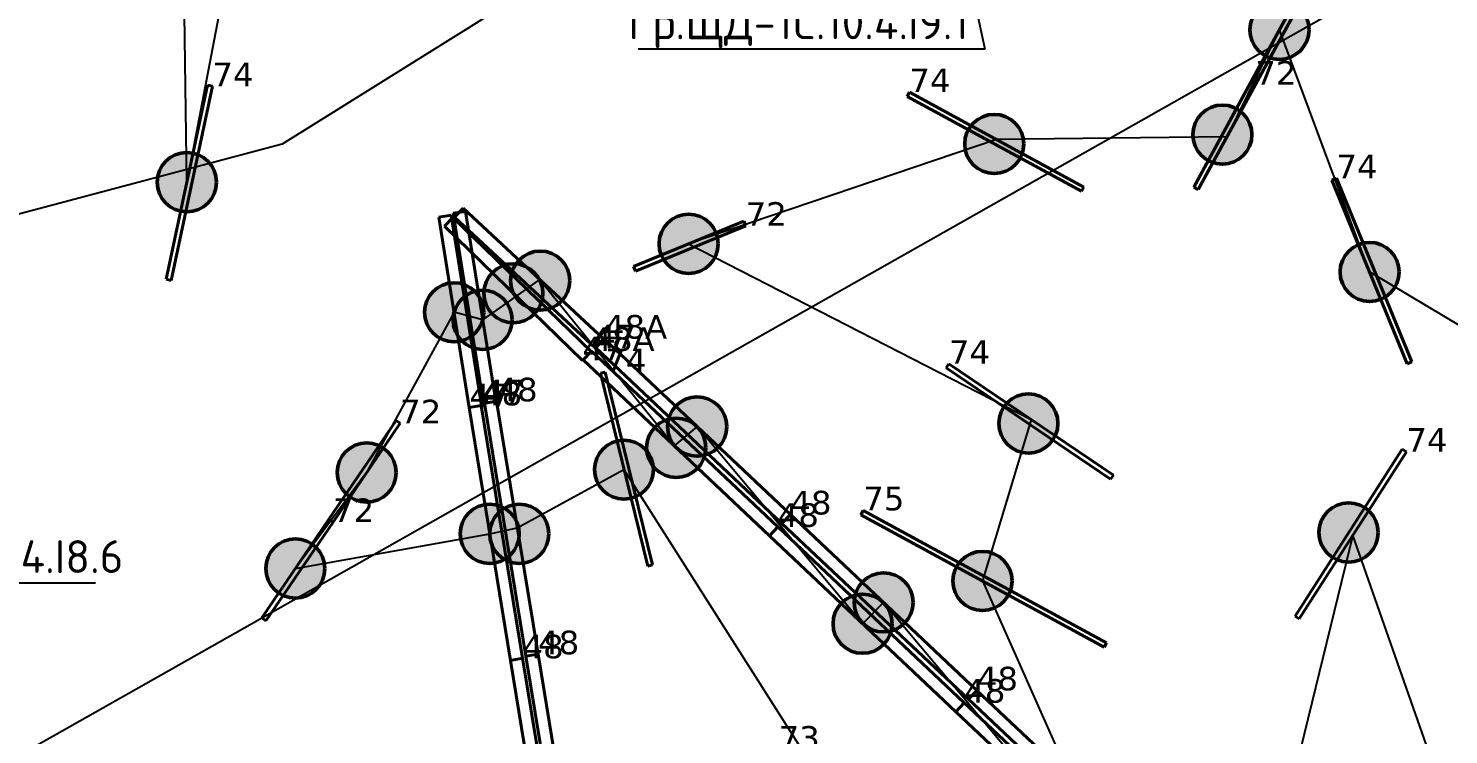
# Model space of a CAD drawing. Header units: millimetres. Extents: x -243740 to 150609, y -473655 to -165121.
# Drawn here: x 24089 to 34940, y -344504 to -339110 of the extents above; entities that cross this region are included whole.
import ezdxf
from ezdxf import colors
from ezdxf.entities.mleader import LeaderData, LeaderLine
from ezdxf.math import Vec2, Vec3

# ---------------------------------------------------------------- set-up
doc = ezdxf.new("R2010")
doc.units = ezdxf.units.MM
for name, color, linetype in [('_HMI', 6, 'Continuous'), ('_Гр.ЩД-1C.10.4.I8.2', 6, 'Continuous'), ('_Гр.ЩД-1C.10.4.I8.6', 6, 'Continuous'), ('_Гр.ЩД-1C.10.4.I8.7', 6, 'Continuous'), ('_Гр.ЩД-1C.10.4.I8.8', 6, 'Continuous'), ('_Гр.ЩД-1C.10.4.I9.1', 6, 'Continuous')]:
    doc.layers.add(name, color=color, linetype=linetype)
for name, color, linetype, lineweight in [('_освещение_dali', 3, 'Continuous', 50), ('DLX_FL1_LUM 122', 1, 'Continuous', 40), ('DLX_FL1_LUM 222', 5, 'Continuous', 40), ('DLX_LUM 12', 5, 'Continuous', 40), ('DLX_LUM 17', 5, 'Continuous', 40), ('DLX_LUM 4', 5, 'Continuous', 40), ('DLX_LUM 9', 5, 'Continuous', 40)]:
    doc.layers.add(name, color=color, linetype=linetype, lineweight=lineweight)
doc.styles.add('ISOCPEUR', font='isocpeur.ttf')
doc.styles.add('TableTextStyle', font='')
doc.styles.get('TableTextStyle').set_extended_font_data('VERDANA.TTF')
doc.linetypes.add('Truba', pattern='A,3e-05,[4,MSH_7,S=1,R=0,X=0,Y=0],-3.022072', length=3.022102)

# ---------------------------------------------------------------- blocks, each defined once
blk = doc.blocks.new('A$Caabd1818')
at = {"layer": 'DLX_FL1_LUM 122'}
for points in [[(24453, 55974, 0), (24517, 56043, 0)], [(24517, 56043, 0), (24453, 55974, 0)], [(24517, 56043, 0), (24453, 55974, 0)], [(24453, 55974, 0), (24517, 56043, 0)], [(24517, 56043, 0), (24517, 56043, 0)], [(24517, 56043, 0), (25942, 54699, 0)], [(25942, 54699, 0), (24517, 56043, 0)], [(24517, 56043, 0), (24517, 56043, 0)], [(25942, 54699, 0), (24517, 56043, 0)], [(24517, 56043, 0), (25942, 54699, 0)], [(24357, 55880, 0), (24421, 55948, 0)], [(24421, 55948, 0), (24357, 55880, 0)], [(24421, 55948, 0), (24357, 55880, 0)], [(24357, 55880, 0), (24421, 55948, 0)], [(24421, 55948, 0), (24421, 55948, 0)], [(24421, 55948, 0), (25846, 54605, 0)], [(25846, 54605, 0), (24421, 55948, 0)], [(24421, 55948, 0), (24421, 55948, 0)], [(25846, 54605, 0), (24421, 55948, 0)], [(24421, 55948, 0), (25846, 54605, 0)], [(25877, 54631, 0), (24453, 55974, 0)], [(24453, 55974, 0), (24453, 55974, 0)], [(24453, 55974, 0), (25877, 54631, 0)], [(24453, 55974, 0), (24453, 55974, 0)], [(24453, 55974, 0), (25877, 54631, 0)], [(25877, 54631, 0), (24453, 55974, 0)], [(25781, 54537, 0), (24357, 55880, 0)], [(24357, 55880, 0), (24357, 55880, 0)], [(24357, 55880, 0), (25781, 54537, 0)], [(24357, 55880, 0), (24357, 55880, 0)], [(24357, 55880, 0), (25781, 54537, 0)], [(25781, 54537, 0), (24357, 55880, 0)], [(25942, 54699, 0), (25877, 54631, 0)], [(25877, 54631, 0), (25942, 54699, 0)], [(25877, 54631, 0), (25942, 54699, 0)], [(25942, 54699, 0), (25877, 54631, 0)], [(25942, 54699, 0), (25942, 54699, 0)], [(25942, 54699, 0), (25942, 54699, 0)], [(25846, 54605, 0), (25781, 54537, 0)], [(25781, 54537, 0), (25846, 54605, 0)], [(25781, 54537, 0), (25846, 54605, 0)], [(25846, 54605, 0), (25781, 54537, 0)], [(25846, 54605, 0), (25846, 54605, 0)], [(25846, 54605, 0), (25846, 54605, 0)], [(25877, 54631, 0), (25877, 54631, 0)], [(25877, 54631, 0), (25877, 54631, 0)], [(25781, 54537, 0), (25781, 54537, 0)], [(25781, 54537, 0), (25781, 54537, 0)]]:
    blk.add_polyline3d(points, dxfattribs=at)
at = {"layer": 'DLX_FL1_LUM 222'}
for points in [[(23604, 55549, 0), (23697, 55564, 0)], [(23697, 55564, 0), (23604, 55549, 0)], [(23697, 55564, 0), (23604, 55549, 0)], [(23604, 55549, 0), (23697, 55564, 0)], [(23697, 55564, 0), (23697, 55564, 0)], [(23697, 55564, 0), (24014, 53632, 0)], [(24014, 53632, 0), (23697, 55564, 0)], [(23697, 55564, 0), (23697, 55564, 0)], [(24014, 53632, 0), (23697, 55564, 0)], [(23697, 55564, 0), (24014, 53632, 0)], [(23486, 55518, 0), (23578, 55533, 0)], [(23578, 55533, 0), (23486, 55518, 0)], [(23578, 55533, 0), (23486, 55518, 0)], [(23486, 55518, 0), (23578, 55533, 0)], [(23803, 53585, 0), (23486, 55518, 0)], [(23486, 55518, 0), (23486, 55518, 0)], [(23486, 55518, 0), (23803, 53585, 0)], [(23486, 55518, 0), (23486, 55518, 0)], [(23486, 55518, 0), (23803, 53585, 0)], [(23803, 53585, 0), (23486, 55518, 0)], [(23578, 55533, 0), (23578, 55533, 0)], [(23578, 55533, 0), (23895, 53601, 0)], [(23895, 53601, 0), (23578, 55533, 0)], [(23578, 55533, 0), (23578, 55533, 0)], [(23895, 53601, 0), (23578, 55533, 0)], [(23578, 55533, 0), (23895, 53601, 0)], [(23921, 53617, 0), (23604, 55549, 0)], [(23604, 55549, 0), (23604, 55549, 0)], [(23604, 55549, 0), (23921, 53617, 0)], [(23604, 55549, 0), (23604, 55549, 0)], [(23604, 55549, 0), (23921, 53617, 0)], [(23921, 53617, 0), (23604, 55549, 0)], [(25877, 54631, 0), (25942, 54699, 0)], [(25942, 54699, 0), (25877, 54631, 0)], [(25942, 54699, 0), (25877, 54631, 0)], [(25877, 54631, 0), (25942, 54699, 0)], [(25942, 54699, 0), (25942, 54699, 0)], [(25942, 54699, 0), (27366, 53356, 0)], [(27366, 53356, 0), (25942, 54699, 0)], [(25942, 54699, 0), (25942, 54699, 0)], [(27366, 53356, 0), (25942, 54699, 0)], [(25942, 54699, 0), (27366, 53356, 0)], [(25781, 54537, 0), (25846, 54605, 0)], [(25846, 54605, 0), (25781, 54537, 0)], [(25846, 54605, 0), (25781, 54537, 0)], [(25781, 54537, 0), (25846, 54605, 0)], [(25846, 54605, 0), (25846, 54605, 0)], [(25846, 54605, 0), (27270, 53262, 0)], [(27270, 53262, 0), (25846, 54605, 0)], [(25846, 54605, 0), (25846, 54605, 0)], [(27270, 53262, 0), (25846, 54605, 0)], [(25846, 54605, 0), (27270, 53262, 0)], [(27302, 53288, 0), (25877, 54631, 0)], [(25877, 54631, 0), (25877, 54631, 0)], [(25877, 54631, 0), (27302, 53288, 0)], [(25877, 54631, 0), (25877, 54631, 0)], [(25877, 54631, 0), (27302, 53288, 0)], [(27302, 53288, 0), (25877, 54631, 0)], [(27206, 53193, 0), (25781, 54537, 0)], [(25781, 54537, 0), (25781, 54537, 0)], [(25781, 54537, 0), (27206, 53193, 0)], [(25781, 54537, 0), (25781, 54537, 0)], [(25781, 54537, 0), (27206, 53193, 0)], [(27206, 53193, 0), (25781, 54537, 0)], [(24014, 53632, 0), (23921, 53617, 0)], [(23921, 53617, 0), (24014, 53632, 0)], [(23921, 53617, 0), (24014, 53632, 0)], [(24014, 53632, 0), (23921, 53617, 0)], [(23921, 53617, 0), (24014, 53632, 0)], [(24014, 53632, 0), (23921, 53617, 0)], [(24014, 53632, 0), (23921, 53617, 0)], [(23921, 53617, 0), (24014, 53632, 0)], [(23921, 53617, 0), (23921, 53617, 0)], [(23921, 53617, 0), (23921, 53617, 0)], [(24238, 51685, 0), (23921, 53617, 0)], [(23921, 53617, 0), (23921, 53617, 0)], [(23921, 53617, 0), (24238, 51685, 0)], [(23921, 53617, 0), (23921, 53617, 0)], [(23921, 53617, 0), (24238, 51685, 0)], [(24238, 51685, 0), (23921, 53617, 0)], [(24014, 53632, 0), (24014, 53632, 0)], [(24014, 53632, 0), (24014, 53632, 0)], [(24014, 53632, 0), (24014, 53632, 0)], [(24014, 53632, 0), (24331, 51700, 0)], [(24331, 51700, 0), (24014, 53632, 0)], [(24014, 53632, 0), (24014, 53632, 0)], [(24331, 51700, 0), (24014, 53632, 0)], [(24014, 53632, 0), (24331, 51700, 0)], [(23895, 53601, 0), (23803, 53585, 0)], [(23803, 53585, 0), (23895, 53601, 0)], [(23803, 53585, 0), (23895, 53601, 0)], [(23895, 53601, 0), (23803, 53585, 0)], [(23803, 53585, 0), (23895, 53601, 0)], [(23895, 53601, 0), (23803, 53585, 0)], [(23895, 53601, 0), (23803, 53585, 0)], [(23803, 53585, 0), (23895, 53601, 0)], [(23803, 53585, 0), (23803, 53585, 0)], [(23803, 53585, 0), (23803, 53585, 0)], [(24120, 51653, 0), (23803, 53585, 0)], [(23803, 53585, 0), (23803, 53585, 0)], [(23803, 53585, 0), (24120, 51653, 0)], [(23803, 53585, 0), (23803, 53585, 0)], [(23803, 53585, 0), (24120, 51653, 0)], [(24120, 51653, 0), (23803, 53585, 0)], [(23895, 53601, 0), (23895, 53601, 0)], [(23895, 53601, 0), (23895, 53601, 0)], [(23895, 53601, 0), (23895, 53601, 0)], [(23895, 53601, 0), (24213, 51669, 0)], [(24213, 51669, 0), (23895, 53601, 0)], [(23895, 53601, 0), (23895, 53601, 0)], [(24213, 51669, 0), (23895, 53601, 0)], [(23895, 53601, 0), (24213, 51669, 0)], [(27366, 53356, 0), (27302, 53288, 0)], [(27302, 53288, 0), (27366, 53356, 0)], [(27302, 53288, 0), (27366, 53356, 0)], [(27366, 53356, 0), (27302, 53288, 0)], [(27302, 53288, 0), (27366, 53356, 0)], [(27366, 53356, 0), (27302, 53288, 0)], [(27366, 53356, 0), (27302, 53288, 0)], [(27302, 53288, 0), (27366, 53356, 0)], [(27302, 53288, 0), (27302, 53288, 0)], [(27302, 53288, 0), (27302, 53288, 0)], [(28726, 51944, 0), (27302, 53288, 0)], [(27302, 53288, 0), (27302, 53288, 0)], [(27302, 53288, 0), (28726, 51944, 0)], [(27302, 53288, 0), (27302, 53288, 0)], [(27302, 53288, 0), (28726, 51944, 0)], [(28726, 51944, 0), (27302, 53288, 0)], [(27366, 53356, 0), (27366, 53356, 0)], [(27366, 53356, 0), (27366, 53356, 0)], [(27366, 53356, 0), (27366, 53356, 0)], [(27366, 53356, 0), (28791, 52013, 0)], [(28791, 52013, 0), (27366, 53356, 0)], [(27366, 53356, 0), (27366, 53356, 0)], [(28791, 52013, 0), (27366, 53356, 0)], [(27366, 53356, 0), (28791, 52013, 0)], [(27270, 53262, 0), (27206, 53193, 0)], [(27206, 53193, 0), (27270, 53262, 0)], [(27206, 53193, 0), (27270, 53262, 0)], [(27270, 53262, 0), (27206, 53193, 0)], [(27206, 53193, 0), (27270, 53262, 0)], [(27270, 53262, 0), (27206, 53193, 0)], [(27270, 53262, 0), (27206, 53193, 0)], [(27206, 53193, 0), (27270, 53262, 0)], [(27206, 53193, 0), (27206, 53193, 0)], [(27206, 53193, 0), (27206, 53193, 0)], [(28630, 51850, 0), (27206, 53193, 0)], [(27206, 53193, 0), (27206, 53193, 0)], [(27206, 53193, 0), (28630, 51850, 0)], [(27206, 53193, 0), (27206, 53193, 0)], [(27206, 53193, 0), (28630, 51850, 0)], [(28630, 51850, 0), (27206, 53193, 0)], [(27270, 53262, 0), (27270, 53262, 0)], [(27270, 53262, 0), (27270, 53262, 0)], [(27270, 53262, 0), (27270, 53262, 0)], [(27270, 53262, 0), (28695, 51919, 0)], [(28695, 51919, 0), (27270, 53262, 0)], [(27270, 53262, 0), (27270, 53262, 0)], [(28695, 51919, 0), (27270, 53262, 0)], [(27270, 53262, 0), (28695, 51919, 0)]]:
    blk.add_polyline3d(points, dxfattribs=at)
at = {"layer": 'DLX_LUM 12'}
for points in [[(21173, 56496, 0), (21489, 57979, 0)], [(21489, 57979, 0), (21173, 56496, 0)], [(21489, 57979, 0), (21173, 56496, 0)], [(21173, 56496, 0), (21489, 57979, 0)], [(21526, 57971, 0), (21210, 56488, 0)], [(21210, 56488, 0), (21526, 57971, 0)], [(21210, 56488, 0), (21526, 57971, 0)], [(21526, 57971, 0), (21210, 56488, 0)], [(21489, 57979, 0), (21489, 57979, 0)], [(21489, 57979, 0), (21526, 57971, 0)], [(21526, 57971, 0), (21489, 57979, 0)], [(21489, 57979, 0), (21489, 57979, 0)], [(21526, 57971, 0), (21489, 57979, 0)], [(21489, 57979, 0), (21526, 57971, 0)], [(21526, 57971, 0), (21526, 57971, 0)], [(21526, 57971, 0), (21526, 57971, 0)], [(26833, 57892, 0), (26851, 57925, 0)], [(26851, 57925, 0), (26833, 57892, 0)], [(26851, 57925, 0), (26833, 57892, 0)], [(26833, 57892, 0), (26851, 57925, 0)], [(28165, 57168, 0), (26833, 57892, 0)], [(26833, 57892, 0), (26833, 57892, 0)], [(26833, 57892, 0), (28165, 57168, 0)], [(26833, 57892, 0), (26833, 57892, 0)], [(26833, 57892, 0), (28165, 57168, 0)], [(28165, 57168, 0), (26833, 57892, 0)], [(26851, 57925, 0), (26851, 57925, 0)], [(26851, 57925, 0), (28183, 57201, 0)], [(28183, 57201, 0), (26851, 57925, 0)], [(26851, 57925, 0), (26851, 57925, 0)], [(28183, 57201, 0), (26851, 57925, 0)], [(26851, 57925, 0), (28183, 57201, 0)], [(28183, 57201, 0), (28165, 57168, 0)], [(28165, 57168, 0), (28183, 57201, 0)], [(28165, 57168, 0), (28183, 57201, 0)], [(28183, 57201, 0), (28165, 57168, 0)], [(28183, 57201, 0), (28183, 57201, 0)], [(28183, 57201, 0), (28183, 57201, 0)], [(30079, 57253, 0), (30115, 57268, 0)], [(30115, 57268, 0), (30079, 57253, 0)], [(30115, 57268, 0), (30079, 57253, 0)], [(30079, 57253, 0), (30115, 57268, 0)], [(30654, 55851, 0), (30079, 57253, 0)], [(30079, 57253, 0), (30079, 57253, 0)], [(30079, 57253, 0), (30654, 55851, 0)], [(30079, 57253, 0), (30079, 57253, 0)], [(30079, 57253, 0), (30654, 55851, 0)], [(30654, 55851, 0), (30079, 57253, 0)], [(30115, 57268, 0), (30115, 57268, 0)], [(30115, 57268, 0), (30690, 55865, 0)], [(30690, 55865, 0), (30115, 57268, 0)], [(30115, 57268, 0), (30115, 57268, 0)], [(30690, 55865, 0), (30115, 57268, 0)], [(30115, 57268, 0), (30690, 55865, 0)], [(28165, 57168, 0), (28165, 57168, 0)], [(28165, 57168, 0), (28165, 57168, 0)], [(21173, 56496, 0), (21173, 56496, 0)], [(21210, 56488, 0), (21173, 56496, 0)], [(21173, 56496, 0), (21173, 56496, 0)], [(21173, 56496, 0), (21210, 56488, 0)], [(21173, 56496, 0), (21210, 56488, 0)], [(21210, 56488, 0), (21173, 56496, 0)], [(21210, 56488, 0), (21210, 56488, 0)], [(21210, 56488, 0), (21210, 56488, 0)], [(24490, 55778, 0), (24527, 55787, 0)], [(24527, 55787, 0), (24490, 55778, 0)], [(24527, 55787, 0), (24490, 55778, 0)], [(24490, 55778, 0), (24527, 55787, 0)], [(24851, 54305, 0), (24490, 55778, 0)], [(24490, 55778, 0), (24490, 55778, 0)], [(24490, 55778, 0), (24851, 54305, 0)], [(24490, 55778, 0), (24490, 55778, 0)], [(24490, 55778, 0), (24851, 54305, 0)], [(24851, 54305, 0), (24490, 55778, 0)], [(24527, 55787, 0), (24527, 55787, 0)], [(24527, 55787, 0), (24887, 54314, 0)], [(24887, 54314, 0), (24527, 55787, 0)], [(24527, 55787, 0), (24527, 55787, 0)], [(24887, 54314, 0), (24527, 55787, 0)], [(24527, 55787, 0), (24887, 54314, 0)], [(27132, 55819, 0), (27153, 55851, 0)], [(27153, 55851, 0), (27132, 55819, 0)], [(27153, 55851, 0), (27132, 55819, 0)], [(27132, 55819, 0), (27153, 55851, 0)], [(28388, 54970, 0), (27132, 55819, 0)], [(27132, 55819, 0), (27132, 55819, 0)], [(27132, 55819, 0), (28388, 54970, 0)], [(27132, 55819, 0), (27132, 55819, 0)], [(27132, 55819, 0), (28388, 54970, 0)], [(28388, 54970, 0), (27132, 55819, 0)], [(27153, 55851, 0), (27153, 55851, 0)], [(27153, 55851, 0), (28409, 55001, 0)], [(28409, 55001, 0), (27153, 55851, 0)], [(27153, 55851, 0), (27153, 55851, 0)], [(28409, 55001, 0), (27153, 55851, 0)], [(27153, 55851, 0), (28409, 55001, 0)], [(30690, 55865, 0), (30654, 55851, 0)], [(30654, 55851, 0), (30690, 55865, 0)], [(30654, 55851, 0), (30690, 55865, 0)], [(30690, 55865, 0), (30654, 55851, 0)], [(30654, 55851, 0), (30654, 55851, 0)], [(30654, 55851, 0), (30654, 55851, 0)], [(30690, 55865, 0), (30690, 55865, 0)], [(30690, 55865, 0), (30690, 55865, 0)], [(29797, 53924, 0), (30616, 55199, 0)], [(30616, 55199, 0), (29797, 53924, 0)], [(30616, 55199, 0), (29797, 53924, 0)], [(29797, 53924, 0), (30616, 55199, 0)], [(30648, 55179, 0), (29829, 53903, 0)], [(29829, 53903, 0), (30648, 55179, 0)], [(29829, 53903, 0), (30648, 55179, 0)], [(30648, 55179, 0), (29829, 53903, 0)], [(30616, 55199, 0), (30616, 55199, 0)], [(30616, 55199, 0), (30648, 55179, 0)], [(30648, 55179, 0), (30616, 55199, 0)], [(30616, 55199, 0), (30616, 55199, 0)], [(30648, 55179, 0), (30616, 55199, 0)], [(30616, 55199, 0), (30648, 55179, 0)], [(30648, 55179, 0), (30648, 55179, 0)], [(30648, 55179, 0), (30648, 55179, 0)], [(28409, 55001, 0), (28388, 54970, 0)], [(28388, 54970, 0), (28409, 55001, 0)], [(28388, 54970, 0), (28409, 55001, 0)], [(28409, 55001, 0), (28388, 54970, 0)], [(28388, 54970, 0), (28388, 54970, 0)], [(28388, 54970, 0), (28388, 54970, 0)], [(28409, 55001, 0), (28409, 55001, 0)], [(28409, 55001, 0), (28409, 55001, 0)], [(24887, 54314, 0), (24851, 54305, 0)], [(24851, 54305, 0), (24887, 54314, 0)], [(24851, 54305, 0), (24887, 54314, 0)], [(24887, 54314, 0), (24851, 54305, 0)], [(24851, 54305, 0), (24851, 54305, 0)], [(24851, 54305, 0), (24851, 54305, 0)], [(24887, 54314, 0), (24887, 54314, 0)], [(24887, 54314, 0), (24887, 54314, 0)], [(29797, 53924, 0), (29797, 53924, 0)], [(29829, 53903, 0), (29797, 53924, 0)], [(29797, 53924, 0), (29797, 53924, 0)], [(29797, 53924, 0), (29829, 53903, 0)], [(29797, 53924, 0), (29829, 53903, 0)], [(29829, 53903, 0), (29797, 53924, 0)], [(29829, 53903, 0), (29829, 53903, 0)], [(29829, 53903, 0), (29829, 53903, 0)]]:
    blk.add_polyline3d(points, dxfattribs=at)
at = {"layer": 'DLX_LUM 17'}
for points in [[(26480, 54698, 0), (26498, 54731, 0)], [(26498, 54731, 0), (26480, 54698, 0)], [(26498, 54731, 0), (26480, 54698, 0)], [(26480, 54698, 0), (26498, 54731, 0)], [(28339, 53686, 0), (26480, 54698, 0)], [(26480, 54698, 0), (26480, 54698, 0)], [(26480, 54698, 0), (28339, 53686, 0)], [(26480, 54698, 0), (26480, 54698, 0)], [(26480, 54698, 0), (28339, 53686, 0)], [(28339, 53686, 0), (26480, 54698, 0)], [(26498, 54731, 0), (26498, 54731, 0)], [(26498, 54731, 0), (28357, 53720, 0)], [(28357, 53720, 0), (26498, 54731, 0)], [(26498, 54731, 0), (26498, 54731, 0)], [(28357, 53720, 0), (26498, 54731, 0)], [(26498, 54731, 0), (28357, 53720, 0)], [(28357, 53720, 0), (28339, 53686, 0)], [(28339, 53686, 0), (28357, 53720, 0)], [(28339, 53686, 0), (28357, 53720, 0)], [(28357, 53720, 0), (28339, 53686, 0)], [(28357, 53720, 0), (28357, 53720, 0)], [(28357, 53720, 0), (28357, 53720, 0)], [(28339, 53686, 0), (28339, 53686, 0)], [(28339, 53686, 0), (28339, 53686, 0)]]:
    blk.add_polyline3d(points, dxfattribs=at)
at = {"layer": 'DLX_LUM 4'}
for points in [[(23256, 56970, 0), (23349, 56985, 0)], [(23349, 56985, 0), (23256, 56970, 0)], [(23349, 56985, 0), (23256, 56970, 0)], [(23256, 56970, 0), (23349, 56985, 0)], [(23488, 55518, 0), (23256, 56970, 0)], [(23256, 56970, 0), (23256, 56970, 0)], [(23256, 56970, 0), (23488, 55518, 0)], [(23256, 56970, 0), (23256, 56970, 0)], [(23256, 56970, 0), (23488, 55518, 0)], [(23488, 55518, 0), (23256, 56970, 0)], [(23298, 56901, 0), (23363, 56968, 0)], [(23363, 56968, 0), (23298, 56901, 0)], [(23363, 56968, 0), (23298, 56901, 0)], [(23298, 56901, 0), (23363, 56968, 0)], [(23349, 56985, 0), (23581, 55533, 0)], [(23581, 55533, 0), (23349, 56985, 0)], [(23349, 56985, 0), (23349, 56985, 0)], [(23349, 56985, 0), (23349, 56985, 0)], [(23581, 55533, 0), (23349, 56985, 0)], [(23349, 56985, 0), (23581, 55533, 0)], [(23363, 56968, 0), (24418, 55945, 0)], [(24418, 55945, 0), (23363, 56968, 0)], [(23363, 56968, 0), (23363, 56968, 0)], [(23363, 56968, 0), (23363, 56968, 0)], [(24418, 55945, 0), (23363, 56968, 0)], [(23363, 56968, 0), (24418, 55945, 0)], [(23366, 57000, 0), (23458, 57015, 0)], [(23458, 57015, 0), (23366, 57000, 0)], [(23458, 57015, 0), (23366, 57000, 0)], [(23366, 57000, 0), (23458, 57015, 0)], [(23597, 55548, 0), (23366, 57000, 0)], [(23366, 57000, 0), (23366, 57000, 0)], [(23366, 57000, 0), (23597, 55548, 0)], [(23366, 57000, 0), (23366, 57000, 0)], [(23366, 57000, 0), (23597, 55548, 0)], [(23597, 55548, 0), (23366, 57000, 0)], [(23376, 56971, 0), (23441, 57040, 0)], [(23441, 57040, 0), (23376, 56971, 0)], [(23441, 57040, 0), (23376, 56971, 0)], [(23376, 56971, 0), (23441, 57040, 0)], [(24452, 55969, 0), (23376, 56971, 0)], [(23376, 56971, 0), (23376, 56971, 0)], [(23376, 56971, 0), (24452, 55969, 0)], [(23376, 56971, 0), (23376, 56971, 0)], [(23376, 56971, 0), (24452, 55969, 0)], [(24452, 55969, 0), (23376, 56971, 0)], [(23441, 57040, 0), (24516, 56038, 0)], [(24516, 56038, 0), (23441, 57040, 0)], [(23441, 57040, 0), (23441, 57040, 0)], [(23441, 57040, 0), (23441, 57040, 0)], [(24516, 56038, 0), (23441, 57040, 0)], [(23441, 57040, 0), (24516, 56038, 0)], [(23458, 57015, 0), (23690, 55563, 0)], [(23690, 55563, 0), (23458, 57015, 0)], [(23458, 57015, 0), (23458, 57015, 0)], [(23458, 57015, 0), (23458, 57015, 0)], [(23690, 55563, 0), (23458, 57015, 0)], [(23458, 57015, 0), (23690, 55563, 0)], [(24353, 55877, 0), (23298, 56901, 0)], [(23298, 56901, 0), (23298, 56901, 0)], [(23298, 56901, 0), (24353, 55877, 0)], [(23298, 56901, 0), (23298, 56901, 0)], [(23298, 56901, 0), (24353, 55877, 0)], [(24353, 55877, 0), (23298, 56901, 0)], [(24516, 56038, 0), (24452, 55969, 0)], [(24452, 55969, 0), (24516, 56038, 0)], [(24452, 55969, 0), (24516, 56038, 0)], [(24516, 56038, 0), (24452, 55969, 0)], [(24516, 56038, 0), (24516, 56038, 0)], [(24516, 56038, 0), (24516, 56038, 0)], [(24418, 55945, 0), (24353, 55877, 0)], [(24353, 55877, 0), (24418, 55945, 0)], [(24353, 55877, 0), (24418, 55945, 0)], [(24418, 55945, 0), (24353, 55877, 0)], [(24418, 55945, 0), (24418, 55945, 0)], [(24418, 55945, 0), (24418, 55945, 0)], [(24452, 55969, 0), (24452, 55969, 0)], [(24452, 55969, 0), (24452, 55969, 0)], [(24353, 55877, 0), (24353, 55877, 0)], [(24353, 55877, 0), (24353, 55877, 0)], [(23690, 55563, 0), (23597, 55548, 0)], [(23597, 55548, 0), (23690, 55563, 0)], [(23597, 55548, 0), (23690, 55563, 0)], [(23690, 55563, 0), (23597, 55548, 0)], [(23690, 55563, 0), (23690, 55563, 0)], [(23690, 55563, 0), (23690, 55563, 0)], [(23581, 55533, 0), (23488, 55518, 0)], [(23488, 55518, 0), (23581, 55533, 0)], [(23488, 55518, 0), (23581, 55533, 0)], [(23581, 55533, 0), (23488, 55518, 0)], [(23488, 55518, 0), (23488, 55518, 0)], [(23488, 55518, 0), (23488, 55518, 0)], [(23581, 55533, 0), (23581, 55533, 0)], [(23581, 55533, 0), (23581, 55533, 0)], [(23597, 55548, 0), (23597, 55548, 0)], [(23597, 55548, 0), (23597, 55548, 0)]]:
    blk.add_polyline3d(points, dxfattribs=at)
at = {"layer": 'DLX_LUM 9'}
for points in [[(29460, 58001, 0), (29896, 58802, 0)], [(29896, 58802, 0), (29460, 58001, 0)], [(29896, 58802, 0), (29460, 58001, 0)], [(29460, 58001, 0), (29896, 58802, 0)], [(29930, 58784, 0), (29494, 57983, 0)], [(29494, 57983, 0), (29930, 58784, 0)], [(29494, 57983, 0), (29930, 58784, 0)], [(29930, 58784, 0), (29494, 57983, 0)], [(29025, 57200, 0), (29460, 58001, 0)], [(29460, 58001, 0), (29025, 57200, 0)], [(29460, 58001, 0), (29025, 57200, 0)], [(29025, 57200, 0), (29460, 58001, 0)], [(29494, 57983, 0), (29058, 57182, 0)], [(29058, 57182, 0), (29494, 57983, 0)], [(29058, 57182, 0), (29494, 57983, 0)], [(29494, 57983, 0), (29058, 57182, 0)], [(29460, 58001, 0), (29460, 58001, 0)], [(29494, 57983, 0), (29460, 58001, 0)], [(29460, 58001, 0), (29460, 58001, 0)], [(29460, 58001, 0), (29494, 57983, 0)], [(29460, 58001, 0), (29494, 57983, 0)], [(29494, 57983, 0), (29460, 58001, 0)], [(29460, 58001, 0), (29460, 58001, 0)], [(29460, 58001, 0), (29494, 57983, 0)], [(29494, 57983, 0), (29460, 58001, 0)], [(29460, 58001, 0), (29460, 58001, 0)], [(29494, 57983, 0), (29460, 58001, 0)], [(29460, 58001, 0), (29494, 57983, 0)], [(29494, 57983, 0), (29494, 57983, 0)], [(29494, 57983, 0), (29494, 57983, 0)], [(29494, 57983, 0), (29494, 57983, 0)], [(29494, 57983, 0), (29494, 57983, 0)], [(29025, 57200, 0), (29025, 57200, 0)], [(29058, 57182, 0), (29025, 57200, 0)], [(29025, 57200, 0), (29025, 57200, 0)], [(29025, 57200, 0), (29058, 57182, 0)], [(29025, 57200, 0), (29058, 57182, 0)], [(29058, 57182, 0), (29025, 57200, 0)], [(29058, 57182, 0), (29058, 57182, 0)], [(29058, 57182, 0), (29058, 57182, 0)], [(24742, 56593, 0), (25586, 56940, 0)], [(25586, 56940, 0), (24742, 56593, 0)], [(25586, 56940, 0), (24742, 56593, 0)], [(24742, 56593, 0), (25586, 56940, 0)], [(25600, 56905, 0), (24757, 56558, 0)], [(24757, 56558, 0), (25600, 56905, 0)], [(24757, 56558, 0), (25600, 56905, 0)], [(25600, 56905, 0), (24757, 56558, 0)], [(25586, 56940, 0), (25586, 56940, 0)], [(25586, 56940, 0), (25600, 56905, 0)], [(25600, 56905, 0), (25586, 56940, 0)], [(25586, 56940, 0), (25586, 56940, 0)], [(25600, 56905, 0), (25586, 56940, 0)], [(25586, 56940, 0), (25600, 56905, 0)], [(25600, 56905, 0), (25600, 56905, 0)], [(25600, 56905, 0), (25600, 56905, 0)], [(24757, 56558, 0), (24742, 56593, 0)], [(24742, 56593, 0), (24742, 56593, 0)], [(24742, 56593, 0), (24757, 56558, 0)], [(24742, 56593, 0), (24742, 56593, 0)], [(24742, 56593, 0), (24757, 56558, 0)], [(24757, 56558, 0), (24742, 56593, 0)], [(24757, 56558, 0), (24757, 56558, 0)], [(24757, 56558, 0), (24757, 56558, 0)], [(22416, 54664, 0), (22929, 55417, 0)], [(22929, 55417, 0), (22416, 54664, 0)], [(22929, 55417, 0), (22416, 54664, 0)], [(22416, 54664, 0), (22929, 55417, 0)], [(22960, 55396, 0), (22447, 54642, 0)], [(22447, 54642, 0), (22960, 55396, 0)], [(22447, 54642, 0), (22960, 55396, 0)], [(22960, 55396, 0), (22447, 54642, 0)], [(22929, 55417, 0), (22929, 55417, 0)], [(22929, 55417, 0), (22960, 55396, 0)], [(22960, 55396, 0), (22929, 55417, 0)], [(22929, 55417, 0), (22929, 55417, 0)], [(22960, 55396, 0), (22929, 55417, 0)], [(22929, 55417, 0), (22960, 55396, 0)], [(22960, 55396, 0), (22960, 55396, 0)], [(22960, 55396, 0), (22960, 55396, 0)], [(21902, 53910, 0), (22416, 54664, 0)], [(22416, 54664, 0), (21902, 53910, 0)], [(22416, 54664, 0), (21902, 53910, 0)], [(21902, 53910, 0), (22416, 54664, 0)], [(22447, 54642, 0), (21934, 53888, 0)], [(21934, 53888, 0), (22447, 54642, 0)], [(21934, 53888, 0), (22447, 54642, 0)], [(22447, 54642, 0), (21934, 53888, 0)], [(22416, 54664, 0), (22416, 54664, 0)], [(22447, 54642, 0), (22416, 54664, 0)], [(22416, 54664, 0), (22416, 54664, 0)], [(22416, 54664, 0), (22447, 54642, 0)], [(22416, 54664, 0), (22447, 54642, 0)], [(22447, 54642, 0), (22416, 54664, 0)], [(22416, 54664, 0), (22416, 54664, 0)], [(22416, 54664, 0), (22447, 54642, 0)], [(22447, 54642, 0), (22416, 54664, 0)], [(22416, 54664, 0), (22416, 54664, 0)], [(22447, 54642, 0), (22416, 54664, 0)], [(22416, 54664, 0), (22447, 54642, 0)], [(22447, 54642, 0), (22447, 54642, 0)], [(22447, 54642, 0), (22447, 54642, 0)], [(22447, 54642, 0), (22447, 54642, 0)], [(22447, 54642, 0), (22447, 54642, 0)], [(21902, 53910, 0), (21902, 53910, 0)], [(21934, 53888, 0), (21902, 53910, 0)], [(21902, 53910, 0), (21902, 53910, 0)], [(21902, 53910, 0), (21934, 53888, 0)], [(21902, 53910, 0), (21934, 53888, 0)], [(21934, 53888, 0), (21902, 53910, 0)], [(21934, 53888, 0), (21934, 53888, 0)], [(21934, 53888, 0), (21934, 53888, 0)]]:
    blk.add_polyline3d(points, dxfattribs=at)
blk = doc.blocks.new('A$Cab2378fa')
at = {"lineweight": 25, "true_color": 0xfff5f5}
h = blk.add_hatch(color=7, dxfattribs=at)
h.dxf.hatch_style = 1
h.paths.add_polyline_path([(0, 0), (-142, -170, 0.174923), (3, -222, 0.197808), (162, -157)])
h.paths.add_polyline_path([(-163, 158), (0, 0), (148, 178, 0.175398), (3, 230, 0.209014)])
at = {"lineweight": 25}
h = blk.add_hatch(color=0, dxfattribs=at)
h.paths.add_polyline_path([(162, -157, 0.442338), (148, 178), (0, 0)])
h.paths.add_polyline_path([(-142, -170), (0, 0), (-163, 158, 0.430096)])
blk.add_circle((3, 4), 226)
blk = doc.blocks.new('_Dot')
at = {"color": 0, "linetype": 'ByBlock', "lineweight": -2}
blk.add_line((-0.5, 0), (-1, 0), dxfattribs=at)
at = {"color": 0, "linetype": 'ByBlock', "const_width": 0.5}
blk.add_lwpolyline([(-0.25, 0, 1), (0.25, 0, 1)], format="xyb", close=True, dxfattribs=at)

msp = doc.modelspace()

# ---------------------------------------------------------------- linework, layer by layer
at = {"layer": '_HMI', "ltscale": 100}
msp.add_lwpolyline([(41390, -328035), (39180, -330829), (34211, -334889), (26028, -339993), (22739, -340867), (34532, -385192), (27880, -386959), (28508, -389445), (28773, -389445)], dxfattribs=at)
at = {"layer": '_Гр.ЩД-1C.10.4.I8.2', "ltscale": 100}
msp.add_lwpolyline([(35097, -345513), (34208, -342981), (33408, -346249), (33316, -346347), (34737, -347687), (34897, -347524), (35785, -347858)], dxfattribs=at)
at = {"layer": '_Гр.ЩД-1C.10.4.I8.7', "ltscale": 100}
msp.add_lwpolyline([(39711, -335788), (23783, -344796), (34517, -385196)], dxfattribs=at)
at = {"layer": '_Гр.ЩД-1C.10.4.I8.8', "ltscale": 100}
for points in [[(35934, -341920), (34337, -340970), (33648, -339120), (33246, -339939), (31487, -339959), (29134, -340755), (31751, -342096), (31379, -343330), (32048, -344837)], [(31891, -345004), (30624, -343494), (30463, -343657), (29199, -342151), (29023, -342299), (27995, -341027), (27745, -341205), (27560, -341336), (27342, -341278), (26673, -342503), (26129, -343235), (27614, -342970), (27825, -342924), (28640, -342480), (30263, -345036)]]:
    msp.add_lwpolyline(points, dxfattribs=at)
at = {"layer": '_Гр.ЩД-1C.10.4.I9.1', "ltscale": 100}
msp.add_lwpolyline([(25717, -338102), (25300, -340284), (25250, -336619)], dxfattribs=at)

# ---------------------------------------------------------------- block references
at = {"layer": '_освещение_dali', "color": 5, "ltscale": 100}
for p in [(33645, -339124), (33209, -339925), (31466, -339996), (25297, -340288), (29131, -340759), (27997, -341040), (34334, -340974), (27792, -341137), (27339, -341282), (27557, -341340), (31727, -342131), (26671, -342506), (28637, -342484), (27611, -342974), (27837, -342974), (34173, -342964), (26126, -343239), (31376, -343334), (30621, -343498), (30460, -343661)]:
    msp.add_blockref('A$Cab2378fa', p, dxfattribs=at)
at = {"layer": '_освещение_dali', "color": 1, "ltscale": 100}
for p in [(29196, -342155), (29036, -342317)]:
    msp.add_blockref('A$Cab2378fa', p, dxfattribs=at)
at = {"layer": 'Defpoints', "linetype": 'Truba', "ltscale": 100}
msp.add_blockref('A$Caabd1818', (3970, -397522), dxfattribs=at)

# ---------------------------------------------------------------- texts
at = {"layer": '_освещение_dali', "color": 11, "true_color": 0xff8b52, "style": 'TableTextStyle'}
msp.add_text('74', height=180, dxfattribs=at).set_placement((25496, -339551))
at = {"layer": '_освещение_dali', "color": 11, "true_color": 0xff865d, "style": 'TableTextStyle'}
for s, p in [('74', (30821, -339596)), ('72', (33464, -339539)), ('74', (34084, -340254)), ('72', (29570, -340617)), ('48А', (28487, -341479)), ('47', (28323, -341644)), ('48А', (28391, -341573)), ('47', (28421, -341553)), ('74', (28497, -341735)), ('74', (31123, -341671)), ('48', (27548, -341989)), ('47', (27567, -341973)), ('48', (27666, -341958)), ('47', (27458, -342004)), ('72', (26930, -342126)), ('48', (29911, -342822)), ('75', (30468, -342791)), ('72', (26417, -342880)), ('48', (29815, -342917)), ('48', (27865, -343921)), ('48', (27984, -343890)), ('48', (31240, -344260)), ('48', (31336, -344166)), ('73', (29822, -344619))]:
    msp.add_text(s, height=180, dxfattribs=at).set_placement(p)
at = {"layer": '_освещение_dali', "color": 223, "true_color": 0xdd71b5, "style": 'TableTextStyle'}
msp.add_text('74', height=180, dxfattribs=at).set_placement((34618, -342343))

# ---------------------------------------------------------------- leaders
at = {"layer": '_Гр.ЩД-1C.10.4.I8.6', "ltscale": 100}
ml = msp.add_multileader_mtext('Standard', dxfattribs=at)
ml.set_content('Гр.ЩД-1C.10.4.I8.6', color=256, style='ISOCPEUR')
ml.set_leader_properties()
ml.set_arrow_properties(name='DOT')
ml.build(insert=Vec2(0, 0))
ml.multileader.update_dxf_attribs({"has_dogleg": 0, "text_left_attachment_type": 6, "text_right_attachment_type": 6, "arrow_head_size": 100})
ctx = ml.context
ctx.base_point, ctx.char_height, ctx.arrow_head_size, ctx.landing_gap_size, ctx.plane_origin = Vec3(21952, -343344), 250, 100, 200, Vec3(106083, -214835)
ctx.left_attachment, ctx.right_attachment = 6, 6
notes = []
notes.append((ctx, [(0, (1, 1, 0), (21944, -343344), (1, 0), 8, [(1, [(20743, -343527)], 0, [])])]))
ctx.mtext.insert, ctx.mtext.width, ctx.mtext.flow_direction = Vec3(22152, -343019), 2425, 5
at = {"layer": '_Гр.ЩД-1C.10.4.I9.1', "ltscale": 100}
ml = msp.add_multileader_mtext('Standard', dxfattribs=at)
ml.set_content('Гр.ЩД-1C.10.4.I9.1', color=256, style='ISOCPEUR')
ml.set_leader_properties()
ml.set_arrow_properties(name='DOT')
ml.build(insert=Vec2(0, 0))
ml.multileader.update_dxf_attribs({"has_dogleg": 0, "text_left_attachment_type": 6, "text_right_attachment_type": 6, "arrow_head_size": 100})
ctx = ml.context
ctx.base_point, ctx.char_height, ctx.arrow_head_size, ctx.landing_gap_size, ctx.plane_origin = Vec3(28472, -339267), 250, 100, 200, Vec3(112603, -210758)
ctx.left_attachment, ctx.right_attachment = 6, 6
notes.append((ctx, [(1, (1, 1, 0), (31405, -339267), (-1, 0), 8, [(1, [(31018, -337509)], 0, [])])]))
ctx.mtext.insert, ctx.mtext.width, ctx.mtext.flow_direction = Vec3(28672, -338942), 2425, 5
for ctx, leaders in notes:
    for number, flags, end, landing, length, lines in leaders:
        leader = LeaderData()
        leader.index, (leader.has_last_leader_line, leader.has_dogleg_vector, leader.attachment_direction) = number, flags
        leader.last_leader_point, leader.dogleg_vector, leader.dogleg_length = Vec3(end), Vec3(landing), length
        for number, points, colour, breaks in lines:
            line = LeaderLine()
            line.index, line.vertices, line.color, line.breaks = number, Vec3.list(points), colors.encode_raw_color(colour), breaks
            leader.lines.append(line)
        ctx.leaders.append(leader)

doc.saveas('drawing.dxf')
